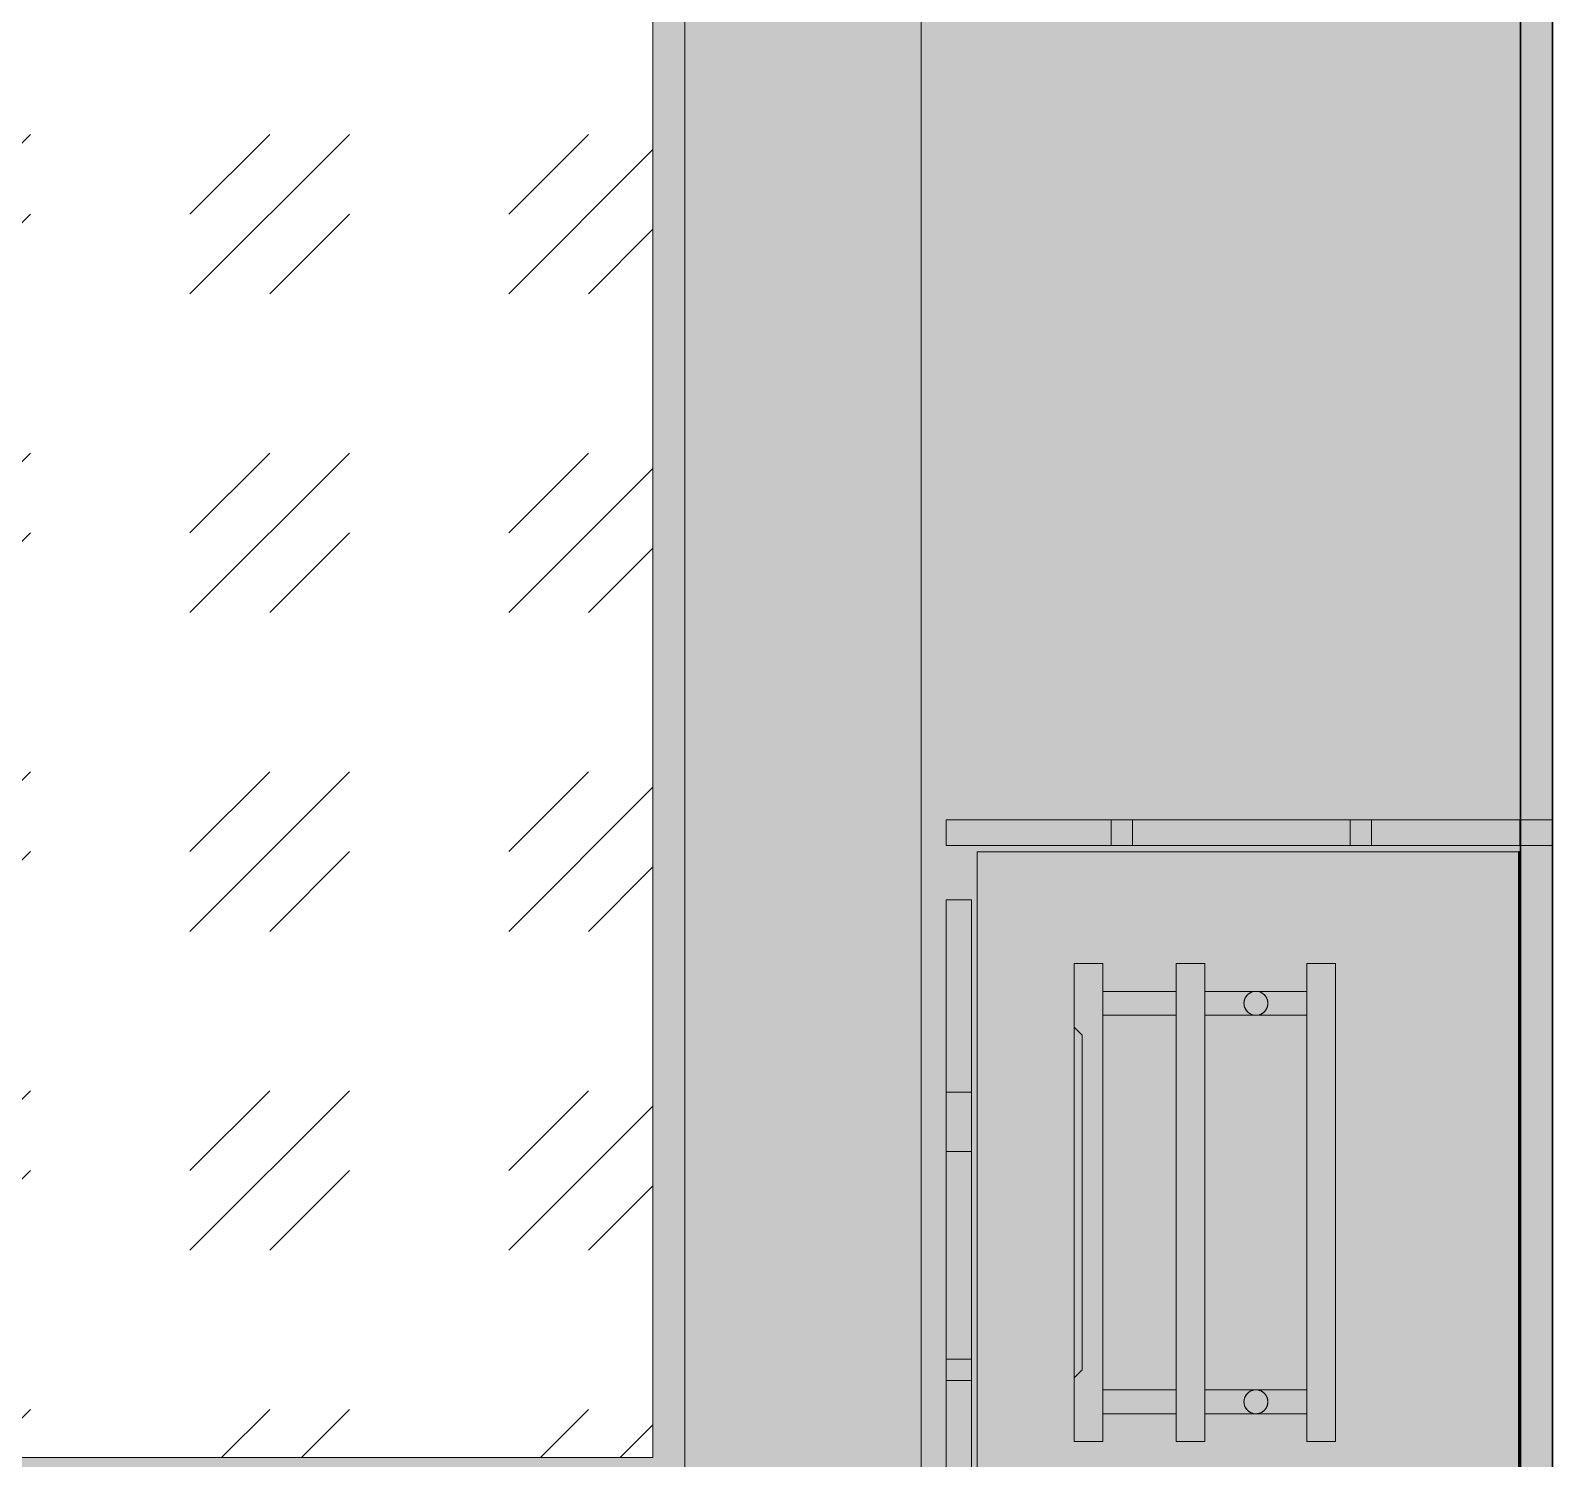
# Model space of a CAD drawing. Header units: millimetres. Extents: x 98018 to 155899, y -1987 to 21700.
# Drawn here: x 150665 to 151620, y 4319 to 5215 of the extents above; entities that cross this region are included whole.
import ezdxf

# ---------------------------------------------------------------- set-up
doc = ezdxf.new("R2010")
doc.units = ezdxf.units.MM
for name, color, linetype, lineweight, true_color in [('A-WALL-5', 7, 'Continuous', 30, 0x3c3c3c), ('A-WALL-FNSH-3', 7, 'Continuous', 30, 0x3c3c3c), ('I-FURN-11', 7, 'Continuous', 9, 0xa1a1a1), ('I-FURN-12', 7, 'Continuous', 9, 0x949494), ('I-FURN-4', 7, 'Continuous', 9, 0xc0c0c0), ('I-WALL-1', 7, 'Continuous', 9, 0x787878)]:
    doc.layers.add(name, color=color, linetype=linetype, lineweight=lineweight, true_color=true_color)
for name, color, linetype, lineweight in [('A-WALL-PATT', 7, 'Continuous', 9), ('I-FURN', 7, 'Continuous', 9), ('I-WALL', 7, 'Continuous', 9), ('M-EQPM', 7, 'Continuous', 9), ('Знаки', 7, 'Continuous', 9), ('Знаки-1', 7, 'Continuous', 18)]:
    doc.layers.add(name, color=color, linetype=linetype, lineweight=lineweight)
doc.layers.add('I-FURN-10', color=7, linetype='Continuous', lineweight=9, true_color=0x303030, transparency=0.7)
doc.layers.add('M-EQPM-1', color=7, linetype='Continuous', lineweight=9, true_color=0xe6e6e6, transparency=0.7)

# ---------------------------------------------------------------- blocks, each defined once
blk = doc.blocks.new('Зеркало обычное - 5_3-V63-Развертка 2_49-4')
at = {"layer": 'I-FURN'}
h = blk.add_hatch(dxfattribs=at)
h.set_pattern_fill('FP_28', color=256, style=0, pattern_type=2)
h.set_pattern_definition([(45, (20765.22, 4250), (-199.9995, 0), [141.421, -141.421]), (45, (20815.22, 4250), (-199.9995, 0), [70.711, -212.132]), (45, (20765.22, 4300), (-199.9995, 0), [70.711, -212.132])])
h.paths.add_polyline_path([(20585.62, 4320), (20585.62, 6280), (19625.62, 6280), (19625.62, 4320), (20437.86, 4320)])
at = {"layer": 'I-FURN-10'}
h = blk.add_hatch(color=256, dxfattribs=at)
h.paths.add_polyline_path([(19606.62, 4300), (20605.62, 4300), (20605.62, 6300), (19606.62, 6299.98), (19606.62, 4300.02)])
h.paths.add_polyline_path([(20189.23, 4320), (19625.62, 4320), (19625.62, 6280), (20585.62, 6280), (20585.62, 4320), (20437.86, 4320)])
at = {"layer": 'I-FURN-11'}
for p, q in [((20585.62, 6280), (20585.62, 4320)), ((20585.62, 4320), (20585.62, 6280)), ((19625.62, 4320), (20585.62, 4320)), ((19625.62, 4320), (20585.62, 4320))]:
    blk.add_line(p, q, dxfattribs=at)
at = {"layer": 'I-FURN-12'}
blk.add_line((20605.62, 6300), (20605.62, 4300), dxfattribs=at)
at = {"layer": 'I-FURN-4'}
for p, q in [((20605.62, 4300), (20605.62, 6300)), ((20585.62, 4320), (20585.62, 6280)), ((20585.62, 6280), (20585.62, 4320)), ((20585.62, 4320), (19625.62, 4320)), ((20585.62, 4320), (19625.62, 4320))]:
    blk.add_line(p, q, dxfattribs=at)
blk = doc.blocks.new('radiator_prado_classic_z_tip_30_po exemplyaru - Classic Z Тип 30-300-31189091-Развертка 2_49-4')
at = {"layer": 'M-EQPM-1'}
for points in [[(20850, 4330), (20868, 4330), (20868, 4630), (20850, 4630), (20850, 4590), (20855, 4585), (20855, 4375), (20850, 4370), (20850, 4347.05)], [(20932, 4330), (20932, 4630), (20914, 4630), (20914, 4330)], [(21014, 4330), (21014, 4630), (20996, 4630), (20996, 4330)], [(20971.23, 4603.03), (20971.34, 4603.81), (20971.24, 4603.06)], [(20969.36, 4599.77), (20969.95, 4600.52), (20969.41, 4599.84)], [(20850, 4370), (20855, 4375), (20855, 4585), (20850, 4590), (20850, 4377.57)], [(20969.36, 4349.77), (20969.95, 4350.52), (20969.41, 4349.84)], [(20971.23, 4353.03), (20971.34, 4353.81), (20971.24, 4353.06)]]:
    blk.add_hatch(color=256, dxfattribs=at).paths.add_polyline_path(points)
h = blk.add_hatch(color=256, dxfattribs=at)
h.paths.add_polyline_path([(20868, 4605), (20914, 4605), (20914, 4612.5), (20868, 4612.24), (20868, 4606.42)])
h.paths.add_polyline_path([(20964, 4612.5), (20932, 4612.24), (20932, 4605), (20956.5, 4605), (20957.04, 4607.65), (20957.97, 4609.38), (20959.33, 4610.81), (20960.58, 4611.63), (20962.26, 4612.27), (20962.56, 4612.36)])
h.paths.add_polyline_path([(20971.5, 4605), (20996, 4605), (20996, 4612.5), (20965.94, 4612.24), (20968.47, 4610.98), (20969.95, 4609.48), (20970.79, 4608.04), (20971.34, 4606.19)])
h.paths.add_polyline_path([(20970.5, 4605), (20971.5, 4605), (20971.22, 4607), (20969.95, 4609.46), (20968.42, 4610.98), (20966.85, 4611.87), (20965.06, 4612.36), (20962.93, 4612.36), (20961.15, 4611.87), (20959.36, 4610.81), (20958.56, 4610.12), (20957.43, 4608.56), (20956.69, 4606.42), (20956.77, 4605), (20969.95, 4605)])
h = blk.add_hatch(color=256, dxfattribs=at)
h.paths.add_polyline_path([(20914, 4597.5), (20914, 4605), (20868, 4605), (20868, 4597.5), (20909.9, 4597.5)])
h.paths.add_polyline_path([(20970.49, 4601.25), (20969.81, 4600.33), (20970.49, 4601.25)])
h.paths.add_polyline_path([(20971.23, 4603.03), (20971.23, 4603), (20971.23, 4603.02)])
h.paths.add_polyline_path([(20964, 4597.5), (20996, 4597.76), (20996, 4605), (20932, 4605), (20932, 4597.5), (20962.56, 4597.5)])
h.paths.add_polyline_path([(20956.77, 4603.03), (20956.76, 4603.06), (20956.77, 4603.04)])
h.paths.add_polyline_path([(20958.64, 4599.77), (20957.97, 4600.62), (20958.59, 4599.84)])
h = blk.add_hatch(color=256, dxfattribs=at)
h.paths.add_polyline_path([(20971.23, 4606.97), (20971.23, 4607), (20971.23, 4606.98)])
h.paths.add_polyline_path([(20970.49, 4608.75), (20969.81, 4609.67), (20970.49, 4608.75)])
h = blk.add_hatch(color=256, dxfattribs=at)
h.paths.add_polyline_path([(20868, 4355), (20914, 4355), (20914, 4362.5), (20868, 4362.24), (20868, 4356.94)])
h.paths.add_polyline_path([(20957.51, 4358.75), (20957.97, 4359.38), (20957.51, 4358.76)])
h.paths.add_polyline_path([(20956.77, 4356.97), (20957.04, 4357.65), (20956.77, 4356.98)])
h.paths.add_polyline_path([(20966.01, 4355), (20996, 4355), (20996, 4362.5), (20932, 4362.24), (20932, 4355), (20965.94, 4355)])
h = blk.add_hatch(color=256, dxfattribs=at)
h.paths.add_polyline_path([(20970.49, 4351.25), (20969.81, 4350.33), (20970.49, 4351.24)])
h.paths.add_polyline_path([(20971.23, 4353.03), (20971.23, 4353), (20971.23, 4353.02)])
h.paths.add_polyline_path([(20962.56, 4347.5), (20996, 4347.76), (20996, 4355), (20932, 4355), (20932, 4347.5), (20962.06, 4347.5)])
h.paths.add_polyline_path([(20879.87, 4347.5), (20914, 4347.76), (20914, 4355), (20868, 4355), (20868, 4347.5)])
h.paths.add_polyline_path([(20956.77, 4353.03), (20956.75, 4353.06), (20956.77, 4353.04)])
h.paths.add_polyline_path([(20958.64, 4349.77), (20957.97, 4350.62), (20958.59, 4349.84)])
h = blk.add_hatch(color=256, dxfattribs=at)
h.paths.add_polyline_path([(20971.23, 4356.97), (20971.23, 4357), (20971.23, 4356.98)])
h.paths.add_polyline_path([(20970.49, 4358.75), (20969.81, 4359.67), (20970.49, 4358.76)])
at = {"layer": 'M-EQPM'}
for p, q in [((20850, 4630), (20868, 4630)), ((20868, 4630), (20850, 4630)), ((20850, 4330), (20850, 4630)), ((20850, 4630), (20850, 4590)), ((20868, 4630), (20868, 4612.5)), ((20868, 4630), (20868, 4330)), ((20932, 4630), (20914, 4630)), ((20914, 4630), (20932, 4630)), ((20914, 4612.5), (20914, 4630)), ((20914, 4330), (20914, 4630)), ((20932, 4612.5), (20932, 4630)), ((20932, 4630), (20932, 4330)), ((21014, 4630), (20996, 4630)), ((20996, 4630), (21014, 4630)), ((20996, 4612.5), (20996, 4630)), ((20996, 4330), (20996, 4630)), ((21014, 4330), (21014, 4630)), ((21014, 4630), (21014, 4330)), ((20914, 4612.5), (20868, 4612.5)), ((20914, 4612.5), (20868, 4612.5)), ((20868, 4612.5), (20868, 4611.5)), ((20868, 4608.75), (20868, 4612.5)), ((20868, 4612.5), (20868, 4605)), ((20868, 4605), (20868, 4612.5)), ((20868, 4612.24), (20868, 4597.76)), ((20868, 4611.5), (20868, 4610.3)), ((20868, 4610.3), (20868, 4605)), ((20868, 4605), (20868, 4608.75)), ((20868, 4605), (20868, 4597.5)), ((20868, 4597.5), (20868, 4605)), ((20868, 4605), (20868, 4597.5)), ((20868, 4599.7), (20868, 4605)), ((20914, 4612.5), (20914, 4610.3)), ((20914, 4605), (20914, 4612.5)), ((20914, 4612.5), (20914, 4608.75)), ((20914, 4605), (20914, 4612.5)), ((20914, 4597.76), (20914, 4612.24)), ((20914, 4610.3), (20914, 4605)), ((20914, 4608.75), (20914, 4606.94)), ((20914, 4606.94), (20914, 4605)), ((20914, 4605), (20914, 4601.25)), ((20914, 4601.25), (20914, 4605)), ((20914, 4605), (20914, 4597.5)), ((20914, 4597.5), (20914, 4605)), ((20996, 4612.5), (20932, 4612.5)), ((20996, 4612.5), (20932, 4612.5)), ((20932, 4610.3), (20932, 4612.5)), ((20932, 4612.5), (20932, 4605)), ((20932, 4610.3), (20932, 4612.5)), ((20932, 4612.5), (20932, 4605)), ((20932, 4597.76), (20932, 4612.24)), ((20932, 4605), (20932, 4610.3)), ((20932, 4605), (20932, 4610.3)), ((20932, 4598.5), (20932, 4605)), ((20932, 4605), (20932, 4597.5)), ((20932, 4597.5), (20932, 4605)), ((20932, 4605), (20932, 4597.5)), ((20996, 4612.5), (20996, 4605)), ((20996, 4605), (20996, 4612.5)), ((20996, 4612.5), (20996, 4605)), ((20996, 4605), (20996, 4612.5)), ((20996, 4597.76), (20996, 4612.24)), ((20996, 4605), (20996, 4597.76)), ((20996, 4603.06), (20996, 4605)), ((20996, 4605), (20996, 4597.5)), ((20996, 4597.5), (20996, 4605)), ((20868, 4597.5), (20868, 4599.7)), ((20868, 4597.5), (20914, 4597.5)), ((20868, 4597.5), (20914, 4597.5)), ((20868, 4597.5), (20868, 4362.5)), ((20914, 4601.25), (20914, 4599.7)), ((20914, 4599.7), (20914, 4601.25)), ((20914, 4599.7), (20914, 4597.5)), ((20914, 4598.5), (20914, 4599.7)), ((20914, 4597.76), (20914, 4598.5)), ((20914, 4597.5), (20914, 4597.76)), ((20914, 4362.5), (20914, 4597.5)), ((20932, 4597.76), (20932, 4598.5)), ((20932, 4597.5), (20932, 4597.76)), ((20932, 4597.5), (20996, 4597.5)), ((20932, 4597.5), (20996, 4597.5)), ((20932, 4362.5), (20932, 4597.5)), ((20996, 4601.25), (20996, 4603.06)), ((20996, 4597.5), (20996, 4601.25)), ((20996, 4597.76), (20996, 4597.5)), ((20996, 4362.5), (20996, 4597.5)), ((20850, 4370), (20850, 4590)), ((20850, 4590), (20850, 4370)), ((20850, 4370), (20850, 4590)), ((20850, 4590), (20850, 4370)), ((20850, 4370), (20850, 4590)), ((20850, 4590), (20850, 4370)), ((20850, 4370), (20850, 4590)), ((20850, 4590), (20850, 4370)), ((20850, 4370), (20850, 4590)), ((20850, 4590), (20850, 4370)), ((20850, 4370), (20850, 4590)), ((20850, 4590), (20850, 4370)), ((20850, 4370), (20850, 4590)), ((20850, 4590), (20850, 4370)), ((20850, 4370), (20850, 4590)), ((20850, 4590), (20850, 4370)), ((20850, 4370), (20850, 4590)), ((20850, 4590), (20850, 4370)), ((20850, 4370), (20850, 4590)), ((20850, 4590), (20850, 4370)), ((20850, 4370), (20850, 4590)), ((20850, 4590), (20850, 4370)), ((20850, 4370), (20850, 4590)), ((20850, 4590), (20850, 4370)), ((20850, 4370), (20850, 4590)), ((20850, 4590), (20850, 4370)), ((20850, 4370), (20850, 4590)), ((20850, 4590), (20850, 4370)), ((20850, 4370), (20850, 4590)), ((20850, 4590), (20850, 4370)), ((20850, 4370), (20850, 4590)), ((20850, 4590), (20850, 4370)), ((20850, 4590), (20850, 4370)), ((20850, 4590), (20855, 4585)), ((20850, 4590), (20855, 4585)), ((20850, 4590), (20855, 4585)), ((20850, 4590), (20855, 4585)), ((20850, 4590), (20855, 4585)), ((20850, 4590), (20855, 4585)), ((20850, 4590), (20855, 4585)), ((20850, 4590), (20855, 4585)), ((20850, 4590), (20855, 4585)), ((20850, 4590), (20855, 4585)), ((20850, 4590), (20855, 4585)), ((20850, 4590), (20855, 4585)), ((20850, 4590), (20855, 4585)), ((20850, 4590), (20855, 4585)), ((20850, 4590), (20855, 4585)), ((20850, 4590), (20855, 4585)), ((20850, 4590), (20855, 4585)), ((20850, 4590), (20855, 4585)), ((20850, 4590), (20855, 4585)), ((20850, 4590), (20855, 4585)), ((20850, 4590), (20855, 4585)), ((20850, 4590), (20855, 4585)), ((20850, 4590), (20855, 4585)), ((20850, 4590), (20855, 4585)), ((20850, 4590), (20855, 4585)), ((20850, 4590), (20855, 4585)), ((20850, 4590), (20855, 4585)), ((20850, 4590), (20855, 4585)), ((20850, 4590), (20855, 4585)), ((20850, 4590), (20855, 4585)), ((20850, 4590), (20855, 4585)), ((20850, 4590), (20855, 4585)), ((20855, 4375), (20855, 4585)), ((20855, 4585), (20855, 4375)), ((20855, 4375), (20855, 4585)), ((20855, 4585), (20855, 4375)), ((20855, 4375), (20855, 4585)), ((20855, 4585), (20855, 4375)), ((20855, 4375), (20855, 4585)), ((20855, 4585), (20855, 4375)), ((20855, 4375), (20855, 4585)), ((20855, 4585), (20855, 4375)), ((20855, 4375), (20855, 4585)), ((20855, 4585), (20855, 4375)), ((20855, 4375), (20855, 4585)), ((20855, 4585), (20855, 4375)), ((20855, 4375), (20855, 4585)), ((20855, 4585), (20855, 4375)), ((20855, 4375), (20855, 4585)), ((20855, 4585), (20855, 4375)), ((20855, 4375), (20855, 4585)), ((20855, 4585), (20855, 4375)), ((20855, 4375), (20855, 4585)), ((20855, 4585), (20855, 4375)), ((20855, 4375), (20855, 4585)), ((20855, 4585), (20855, 4375)), ((20855, 4375), (20855, 4585)), ((20855, 4585), (20855, 4375)), ((20855, 4375), (20855, 4585)), ((20855, 4585), (20855, 4375)), ((20855, 4375), (20855, 4585)), ((20855, 4585), (20855, 4375)), ((20855, 4375), (20855, 4585)), ((20855, 4585), (20855, 4375)), ((20855, 4375), (20850, 4370)), ((20850, 4370), (20855, 4375)), ((20855, 4375), (20850, 4370)), ((20850, 4370), (20855, 4375)), ((20855, 4375), (20850, 4370)), ((20850, 4370), (20855, 4375)), ((20855, 4375), (20850, 4370)), ((20850, 4370), (20855, 4375)), ((20855, 4375), (20850, 4370)), ((20850, 4370), (20855, 4375)), ((20855, 4375), (20850, 4370)), ((20850, 4370), (20855, 4375)), ((20855, 4375), (20850, 4370)), ((20850, 4370), (20855, 4375)), ((20855, 4375), (20850, 4370)), ((20850, 4370), (20855, 4375)), ((20855, 4375), (20850, 4370)), ((20850, 4370), (20855, 4375)), ((20855, 4375), (20850, 4370)), ((20850, 4370), (20855, 4375)), ((20855, 4375), (20850, 4370)), ((20850, 4370), (20855, 4375)), ((20855, 4375), (20850, 4370)), ((20850, 4370), (20855, 4375)), ((20855, 4375), (20850, 4370)), ((20850, 4370), (20855, 4375)), ((20855, 4375), (20850, 4370)), ((20850, 4370), (20855, 4375)), ((20855, 4375), (20850, 4370)), ((20850, 4370), (20855, 4375)), ((20855, 4375), (20850, 4370)), ((20850, 4370), (20855, 4375)), ((20850, 4370), (20850, 4330)), ((20914, 4362.5), (20868, 4362.5)), ((20914, 4362.5), (20868, 4362.5)), ((20868, 4362.5), (20868, 4355)), ((20868, 4355), (20868, 4362.5)), ((20868, 4362.5), (20868, 4355)), ((20868, 4355), (20868, 4362.5)), ((20868, 4362.24), (20868, 4347.76)), ((20868, 4355), (20868, 4353.06)), ((20868, 4347.5), (20868, 4355)), ((20868, 4355), (20868, 4347.76)), ((20868, 4347.5), (20868, 4355)), ((20914, 4362.5), (20914, 4355)), ((20914, 4355), (20914, 4362.5)), ((20914, 4362.5), (20914, 4362.24)), ((20914, 4355), (20914, 4362.5)), ((20914, 4362.24), (20914, 4360.3)), ((20914, 4347.76), (20914, 4362.24)), ((20914, 4360.3), (20914, 4358.75)), ((20914, 4358.75), (20914, 4355)), ((20914, 4355), (20914, 4348.5)), ((20914, 4347.5), (20914, 4355)), ((20914, 4355), (20914, 4347.76)), ((20914, 4347.5), (20914, 4355)), ((20996, 4362.5), (20932, 4362.5)), ((20996, 4362.5), (20932, 4362.5)), ((20932, 4356.94), (20932, 4362.5)), ((20932, 4362.5), (20932, 4355)), ((20932, 4361.5), (20932, 4362.5)), ((20932, 4362.5), (20932, 4355)), ((20932, 4347.76), (20932, 4362.24)), ((20932, 4355), (20932, 4361.5)), ((20932, 4355), (20932, 4356.94)), ((20932, 4351.25), (20932, 4355)), ((20932, 4355), (20932, 4347.5)), ((20932, 4347.76), (20932, 4355)), ((20932, 4355), (20932, 4347.5)), ((20996, 4362.5), (20996, 4356.94)), ((20996, 4355), (20996, 4362.5)), ((20996, 4362.5), (20996, 4358.75)), ((20996, 4355), (20996, 4362.5)), ((20996, 4347.76), (20996, 4362.24)), ((20996, 4358.75), (20996, 4355)), ((20996, 4356.94), (20996, 4355)), ((20996, 4355), (20996, 4347.5)), ((20996, 4347.5), (20996, 4355)), ((20996, 4355), (20996, 4353.06)), ((20996, 4347.5), (20996, 4355)), ((20868, 4353.06), (20868, 4348.5)), ((20868, 4348.5), (20868, 4347.76)), ((20868, 4347.76), (20868, 4347.5)), ((20868, 4347.76), (20868, 4347.5)), ((20868, 4347.5), (20914, 4347.5)), ((20868, 4347.5), (20914, 4347.5)), ((20868, 4347.5), (20868, 4330)), ((20914, 4348.5), (20914, 4347.5)), ((20914, 4347.76), (20914, 4347.5)), ((20914, 4330), (20914, 4347.5)), ((20932, 4347.5), (20932, 4351.25)), ((20932, 4347.5), (20932, 4347.76)), ((20932, 4347.5), (20996, 4347.5)), ((20932, 4347.5), (20996, 4347.5)), ((20932, 4330), (20932, 4347.5)), ((20996, 4353.06), (20996, 4347.76)), ((20996, 4347.76), (20996, 4347.5)), ((20996, 4330), (20996, 4347.5)), ((20850, 4330), (20868, 4330)), ((20868, 4330), (20850, 4330)), ((20932, 4330), (20914, 4330)), ((20914, 4330), (20932, 4330)), ((21014, 4330), (20996, 4330)), ((20996, 4330), (21014, 4330))]:
    blk.add_line(p, q, dxfattribs=at)
for centre, start, end in [((20964, 4605), 0, 180), ((20964, 4605), 165, 180), ((20964, 4605), 180, 0), ((20964, 4605), 180, 195), ((20964, 4605), 150, 164.50283), ((20964, 4605), 136.38153, 149.93705), ((20964, 4605), 121.696, 135), ((20964, 4605), 117.26079, 120), ((20964, 4605), 107.50913, 117.26079), ((20964, 4605), 90, 107.50913), ((20964, 4605), 72.49087, 90), ((20964, 4605), 62.73921, 72.49087), ((20964, 4605), 60, 62.73921), ((20964, 4605), 45, 58.304), ((20964, 4605), 38.85736, 43.61847), ((20964, 4605), 30.06295, 36.85329), ((20964, 4605), 15.49717, 30), ((20964, 4605), 11.00762, 15), ((20964, 4605), 345, 0), ((20964, 4605), 0, 9.22099), ((20964, 4605), 195.49717, 210), ((20964, 4605), 210.06295, 223.61847), ((20964, 4605), 225, 238.304), ((20964, 4605), 240, 242.73921), ((20964, 4605), 242.73921, 252.49087), ((20964, 4605), 252.49087, 285), ((20964, 4605), 285, 287.50913), ((20964, 4605), 287.50913, 297.26079), ((20964, 4605), 297.26079, 300), ((20964, 4605), 301.696, 315), ((20964, 4605), 316.38153, 321.14264), ((20964, 4605), 323.14671, 329.93705), ((20964, 4605), 330, 344.50283), ((20964, 4355), 90, 270), ((20964, 4355), 165, 180), ((20964, 4355), 180, 195), ((20964, 4355), 150, 164.49794), ((20964, 4355), 136.37895, 149.93487), ((20964, 4355), 121.68165, 135), ((20964, 4355), 117.28226, 120), ((20964, 4355), 107.49554, 117.28226), ((20964, 4355), 105.00484, 107.49554), ((20964, 4355), 90.00451, 103.42927), ((20964, 4355), 78.93893, 90), ((20964, 4355), 270, 90), ((20964, 4355), 75.00451, 78.8756), ((20964, 4355), 72.47896, 75), ((20964, 4355), 62.76012, 72.47896), ((20964, 4355), 60.00484, 62.76012), ((20964, 4355), 45.00563, 58.29213), ((20964, 4355), 38.85736, 43.62105), ((20964, 4355), 30.06513, 36.85329), ((20964, 4355), 15.50206, 30), ((20964, 4355), 0, 15), ((20964, 4355), 345, 0), ((20964, 4355), 195.50206, 210), ((20964, 4355), 210.06513, 223.62105), ((20964, 4355), 225, 238.31835), ((20964, 4355), 240, 242.71774), ((20964, 4355), 242.71774, 252.50446), ((20964, 4355), 252.50446, 254.99516), ((20964, 4355), 256.57073, 269.99549), ((20964, 4355), 270, 284.99549), ((20964, 4355), 285, 287.52104), ((20964, 4355), 287.52104, 297.23988), ((20964, 4355), 297.23988, 299.99516), ((20964, 4355), 301.70787, 314.99437), ((20964, 4355), 316.37895, 321.14264), ((20964, 4355), 323.14671, 329.93487), ((20964, 4355), 330, 344.49794)]:
    blk.add_arc(centre, 7.5, start, end, dxfattribs=at)
for points, knots in [([(20956.77, 4607), (20956.73, 4606.84), (20956.65, 4606.52), (20956.54, 4605.86), (20956.5, 4605.35), (20956.5, 4605)], [0.8571429, 0.8571429, 0.8571429, 0.8571429, 0.8928571, 0.9285714, 1, 1, 1, 1]), ([(20956.77, 4607), (20956.73, 4606.84), (20956.66, 4606.52), (20956.55, 4605.86), (20956.51, 4605.35), (20956.5, 4605)], [0.8571429, 0.8571429, 0.8571429, 0.8571429, 0.8928571, 0.9285714, 1, 1, 1, 1]), ([(20956.5, 4605), (20956.5, 4604.65), (20956.54, 4604.14), (20956.65, 4603.48), (20956.73, 4603.16), (20956.77, 4603)], [0, 0, 0, 0, 0.0714286, 0.1071429, 0.1428571, 0.1428571, 0.1428571, 0.1428571]), ([(20956.5, 4605), (20956.51, 4604.65), (20956.55, 4604.14), (20956.66, 4603.48), (20956.73, 4603.16), (20956.77, 4603)], [0, 0, 0, 0, 0.0714286, 0.1071429, 0.1428571, 0.1428571, 0.1428571, 0.1428571]), ([(20964, 4612.5), (20963.52, 4612.5), (20962.55, 4612.41), (20961.37, 4612.06), (20960.57, 4611.68), (20960.13, 4611.43), (20959.79, 4611.21), (20959.47, 4610.98), (20959.16, 4610.73), (20958.85, 4610.46), (20958.65, 4610.26), (20958.56, 4610.16)], [0, 0, 0, 0, 0.1428571, 0.2857143, 0.3571429, 0.3928571, 0.4285714, 0.4642857, 0.5, 0.5357143, 0.5714286, 0.5714286, 0.5714286, 0.5714286]), ([(20959.8, 4611.21), (20959.69, 4611.14), (20959.47, 4610.98), (20959.16, 4610.73), (20958.9, 4610.51), (20958.76, 4610.37), (20958.72, 4610.32)], [0.4285714, 0.4285714, 0.4285714, 0.4285714, 0.4642857, 0.5, 0.5357143, 0.5520145, 0.5520145, 0.5520145, 0.5520145]), ([(20961.15, 4611.94), (20960.92, 4611.84), (20960.57, 4611.68), (20960.12, 4611.43), (20959.9, 4611.28), (20959.8, 4611.21)], [0.2857143, 0.2857143, 0.2857143, 0.2857143, 0.3571429, 0.3928571, 0.4285714, 0.4285714, 0.4285714, 0.4285714]), ([(20969.44, 4610.16), (20969.35, 4610.26), (20969.15, 4610.46), (20968.74, 4610.82), (20968.32, 4611.14), (20967.87, 4611.43), (20967.43, 4611.68), (20966.63, 4612.06), (20965.45, 4612.41), (20964.48, 4612.5), (20964, 4612.5)], [0.4285714, 0.4285714, 0.4285714, 0.4285714, 0.4642857, 0.5, 0.5714286, 0.6071429, 0.6428571, 0.7142857, 0.8571429, 1, 1, 1, 1]), ([(20968.2, 4611.21), (20968.1, 4611.28), (20967.88, 4611.43), (20967.43, 4611.68), (20967.08, 4611.84), (20966.85, 4611.94)], [0.5714286, 0.5714286, 0.5714286, 0.5714286, 0.6071429, 0.6428571, 0.7142857, 0.7142857, 0.7142857, 0.7142857]), ([(20969.28, 4610.32), (20969.24, 4610.37), (20969.1, 4610.51), (20968.83, 4610.74), (20968.61, 4610.92), (20968.48, 4611.01)], [0.44798555, 0.44798555, 0.44798555, 0.44798555, 0.46428571, 0.5, 0.54033489, 0.54033489, 0.54033489, 0.54033489]), ([(20969.84, 4609.71), (20969.8, 4609.75), (20969.67, 4609.91), (20969.54, 4610.06), (20969.44, 4610.16)], [0.37841743, 0.37841743, 0.37841743, 0.37841743, 0.39285714, 0.42857143, 0.42857143, 0.42857143, 0.42857143]), ([(20971.5, 4605), (20971.5, 4605.35), (20971.46, 4605.86), (20971.35, 4606.52), (20971.27, 4606.84), (20971.23, 4607)], [0, 0, 0, 0, 0.0714286, 0.1071429, 0.1428571, 0.1428571, 0.1428571, 0.1428571]), ([(20971.23, 4603), (20971.27, 4603.16), (20971.35, 4603.48), (20971.46, 4604.14), (20971.5, 4604.65), (20971.5, 4605)], [0.8571429, 0.8571429, 0.8571429, 0.8571429, 0.8928571, 0.9285714, 1, 1, 1, 1]), ([(20971.23, 4603), (20971.27, 4603.16), (20971.34, 4603.48), (20971.45, 4604.14), (20971.49, 4604.65), (20971.5, 4605)], [0.8571429, 0.8571429, 0.8571429, 0.8571429, 0.8928571, 0.9285714, 1, 1, 1, 1]), ([(20971.5, 4605), (20971.49, 4605.35), (20971.46, 4605.76), (20971.4, 4606.15), (20971.39, 4606.22)], [0, 0, 0, 0, 0.07142857, 0.0851518, 0.0851518, 0.0851518, 0.0851518]), ([(20958.56, 4599.84), (20958.65, 4599.74), (20958.85, 4599.54), (20959.26, 4599.18), (20959.68, 4598.86), (20960.13, 4598.57), (20960.57, 4598.32), (20961.37, 4597.94), (20962.55, 4597.59), (20963.52, 4597.5), (20964, 4597.5)], [0.4285714, 0.4285714, 0.4285714, 0.4285714, 0.4642857, 0.5, 0.5714286, 0.6071429, 0.6428571, 0.7142857, 0.8571429, 1, 1, 1, 1]), ([(20958.72, 4599.68), (20958.76, 4599.63), (20958.9, 4599.49), (20959.26, 4599.18), (20959.58, 4598.94), (20959.8, 4598.79)], [0.4479855, 0.4479855, 0.4479855, 0.4479855, 0.4642857, 0.5, 0.5714286, 0.5714286, 0.5714286, 0.5714286]), ([(20959.8, 4598.79), (20959.9, 4598.71), (20960.12, 4598.57), (20960.57, 4598.32), (20960.92, 4598.16), (20961.15, 4598.06)], [0.5714286, 0.5714286, 0.5714286, 0.5714286, 0.6071429, 0.6428571, 0.7142857, 0.7142857, 0.7142857, 0.7142857]), ([(20964, 4597.5), (20964.48, 4597.5), (20965.45, 4597.59), (20966.63, 4597.94), (20967.43, 4598.32), (20967.87, 4598.57), (20968.21, 4598.79), (20968.53, 4599.02), (20968.84, 4599.27), (20969.15, 4599.54), (20969.35, 4599.74), (20969.44, 4599.84)], [0, 0, 0, 0, 0.1428571, 0.2857143, 0.3571429, 0.3928571, 0.4285714, 0.4642857, 0.5, 0.5357143, 0.5714286, 0.5714286, 0.5714286, 0.5714286]), ([(20966.85, 4598.06), (20967.08, 4598.16), (20967.43, 4598.32), (20967.88, 4598.57), (20968.1, 4598.71), (20968.2, 4598.79)], [0.2857143, 0.2857143, 0.2857143, 0.2857143, 0.3571429, 0.3928571, 0.4285714, 0.4285714, 0.4285714, 0.4285714]), ([(20968.53, 4599.02), (20968.63, 4599.1), (20968.84, 4599.27), (20969.1, 4599.49), (20969.24, 4599.63), (20969.28, 4599.68)], [0.46428571, 0.46428571, 0.46428571, 0.46428571, 0.5, 0.53571429, 0.55201445, 0.55201445, 0.55201445, 0.55201445]), ([(20969.44, 4599.84), (20969.54, 4599.94), (20969.67, 4600.09), (20969.8, 4600.25), (20969.84, 4600.29)], [0.57142857, 0.57142857, 0.57142857, 0.57142857, 0.60714286, 0.62158257, 0.62158257, 0.62158257, 0.62158257]), ([(20956.5, 4355), (20956.51, 4355.35), (20956.54, 4355.86), (20956.66, 4356.52), (20956.73, 4356.84), (20956.77, 4357)], [0, 0, 0, 0, 0.0714286, 0.1071429, 0.1428571, 0.1428571, 0.1428571, 0.1428571]), ([(20956.77, 4357), (20956.73, 4356.84), (20956.66, 4356.52), (20956.55, 4355.86), (20956.51, 4355.35), (20956.5, 4355)], [0.8571429, 0.8571429, 0.8571429, 0.8571429, 0.8928571, 0.9285714, 1, 1, 1, 1]), ([(20956.77, 4353), (20956.73, 4353.16), (20956.66, 4353.48), (20956.54, 4354.14), (20956.51, 4354.65), (20956.5, 4355)], [0.8571429, 0.8571429, 0.8571429, 0.8571429, 0.8928571, 0.9285714, 1, 1, 1, 1]), ([(20956.5, 4355), (20956.51, 4354.65), (20956.55, 4354.14), (20956.66, 4353.48), (20956.73, 4353.16), (20956.77, 4353)], [0, 0, 0, 0, 0.0714286, 0.1071429, 0.1428571, 0.1428571, 0.1428571, 0.1428571]), ([(20958.56, 4360.16), (20958.65, 4360.26), (20958.85, 4360.46), (20959.26, 4360.82), (20959.69, 4361.14), (20960.12, 4361.43), (20960.57, 4361.68), (20961.32, 4362.03), (20961.97, 4362.23), (20962.39, 4362.33)], [0.4285714, 0.4285714, 0.4285714, 0.4285714, 0.4642857, 0.5, 0.5714286, 0.6071429, 0.6428571, 0.7142857, 0.8406874, 0.8406874, 0.8406874, 0.8406874]), ([(20959.8, 4361.21), (20959.69, 4361.14), (20959.47, 4360.98), (20959.16, 4360.73), (20958.9, 4360.51), (20958.76, 4360.37), (20958.72, 4360.32)], [0.4285714, 0.4285714, 0.4285714, 0.4285714, 0.4642857, 0.5, 0.5357143, 0.5520145, 0.5520145, 0.5520145, 0.5520145]), ([(20961.15, 4361.94), (20960.92, 4361.84), (20960.57, 4361.68), (20960.12, 4361.43), (20959.9, 4361.28), (20959.8, 4361.21)], [0.2857143, 0.2857143, 0.2857143, 0.2857143, 0.3571429, 0.3928571, 0.4285714, 0.4285714, 0.4285714, 0.4285714]), ([(20965.6, 4362.33), (20966.02, 4362.23), (20966.68, 4362.03), (20967.43, 4361.68), (20967.88, 4361.43), (20968.2, 4361.21), (20968.53, 4360.98), (20968.84, 4360.73), (20969.15, 4360.46), (20969.35, 4360.26), (20969.44, 4360.16)], [0.1593126, 0.1593126, 0.1593126, 0.1593126, 0.2857143, 0.3571429, 0.3928571, 0.4285714, 0.4642857, 0.5, 0.5357143, 0.5714286, 0.5714286, 0.5714286, 0.5714286]), ([(20968.2, 4361.21), (20968.1, 4361.28), (20967.88, 4361.43), (20967.43, 4361.68), (20967.08, 4361.84), (20966.85, 4361.94)], [0.5714286, 0.5714286, 0.5714286, 0.5714286, 0.6071429, 0.6428571, 0.7142857, 0.7142857, 0.7142857, 0.7142857]), ([(20969.28, 4360.32), (20969.24, 4360.37), (20969.1, 4360.51), (20968.83, 4360.74), (20968.61, 4360.92), (20968.48, 4361.01)], [0.44798555, 0.44798555, 0.44798555, 0.44798555, 0.46428571, 0.5, 0.54033489, 0.54033489, 0.54033489, 0.54033489]), ([(20969.84, 4359.71), (20969.8, 4359.75), (20969.67, 4359.91), (20969.54, 4360.06), (20969.44, 4360.16)], [0.37841743, 0.37841743, 0.37841743, 0.37841743, 0.39285714, 0.42857143, 0.42857143, 0.42857143, 0.42857143]), ([(20971.23, 4357), (20971.27, 4356.84), (20971.34, 4356.52), (20971.45, 4355.86), (20971.49, 4355.35), (20971.5, 4355)], [0.8571429, 0.8571429, 0.8571429, 0.8571429, 0.8928571, 0.9285714, 1, 1, 1, 1]), ([(20971.5, 4355), (20971.49, 4355.35), (20971.45, 4355.86), (20971.34, 4356.52), (20971.27, 4356.84), (20971.23, 4357)], [0, 0, 0, 0, 0.0714286, 0.1071429, 0.1428571, 0.1428571, 0.1428571, 0.1428571]), ([(20971.5, 4355), (20971.49, 4354.65), (20971.45, 4354.14), (20971.34, 4353.48), (20971.27, 4353.16), (20971.23, 4353)], [0, 0, 0, 0, 0.0714286, 0.1071429, 0.1428571, 0.1428571, 0.1428571, 0.1428571]), ([(20971.23, 4353), (20971.27, 4353.16), (20971.34, 4353.48), (20971.45, 4354.14), (20971.49, 4354.65), (20971.5, 4355)], [0.8571429, 0.8571429, 0.8571429, 0.8571429, 0.8928571, 0.9285714, 1, 1, 1, 1]), ([(20964, 4347.5), (20963.51, 4347.5), (20962.56, 4347.59), (20961.37, 4347.94), (20960.57, 4348.32), (20960.12, 4348.57), (20959.79, 4348.79), (20959.47, 4349.02), (20959.16, 4349.27), (20958.85, 4349.54), (20958.65, 4349.74), (20958.56, 4349.84)], [0, 0, 0, 0, 0.1428571, 0.2857143, 0.3571429, 0.3928571, 0.4285714, 0.4642857, 0.5, 0.5357143, 0.5714286, 0.5714286, 0.5714286, 0.5714286]), ([(20958.72, 4349.68), (20958.76, 4349.63), (20958.9, 4349.49), (20959.26, 4349.18), (20959.58, 4348.94), (20959.8, 4348.79)], [0.4479855, 0.4479855, 0.4479855, 0.4479855, 0.4642857, 0.5, 0.5714286, 0.5714286, 0.5714286, 0.5714286]), ([(20959.8, 4348.79), (20959.9, 4348.71), (20960.12, 4348.57), (20960.57, 4348.32), (20960.92, 4348.16), (20961.15, 4348.06)], [0.5714286, 0.5714286, 0.5714286, 0.5714286, 0.6071429, 0.6428571, 0.7142857, 0.7142857, 0.7142857, 0.7142857]), ([(20969.44, 4349.84), (20969.35, 4349.74), (20969.15, 4349.54), (20968.74, 4349.18), (20968.31, 4348.86), (20967.88, 4348.57), (20967.43, 4348.32), (20966.63, 4347.94), (20965.44, 4347.59), (20964.48, 4347.5), (20964, 4347.5)], [0.4285714, 0.4285714, 0.4285714, 0.4285714, 0.4642857, 0.5, 0.5714286, 0.6071429, 0.6428571, 0.7142857, 0.8571429, 1, 1, 1, 1]), ([(20966.85, 4348.06), (20967.08, 4348.16), (20967.43, 4348.32), (20967.88, 4348.57), (20968.1, 4348.71), (20968.2, 4348.79)], [0.2857143, 0.2857143, 0.2857143, 0.2857143, 0.3571429, 0.3928571, 0.4285714, 0.4285714, 0.4285714, 0.4285714]), ([(20968.53, 4349.02), (20968.63, 4349.1), (20968.84, 4349.27), (20969.1, 4349.49), (20969.24, 4349.63), (20969.28, 4349.68)], [0.46428571, 0.46428571, 0.46428571, 0.46428571, 0.5, 0.53571429, 0.55201445, 0.55201445, 0.55201445, 0.55201445]), ([(20969.44, 4349.84), (20969.54, 4349.94), (20969.67, 4350.09), (20969.8, 4350.25), (20969.84, 4350.29)], [0.57142857, 0.57142857, 0.57142857, 0.57142857, 0.60714286, 0.62158257, 0.62158257, 0.62158257, 0.62158257])]:
    blk.add_open_spline(points, degree=3, knots=knots, dxfattribs=at)
for points in [[(20957.51, 4608.76), (20957.43, 4608.62), (20957.29, 4608.35), (20957.09, 4607.92), (20956.91, 4607.47), (20956.82, 4607.16), (20956.77, 4607)], [(20957.51, 4608.76), (20957.43, 4608.62), (20957.29, 4608.35), (20957.09, 4607.92), (20956.91, 4607.47), (20956.81, 4607.16), (20956.77, 4607)], [(20958.56, 4610.16), (20958.46, 4610.06), (20958.27, 4609.85), (20958, 4609.51), (20957.74, 4609.15), (20957.59, 4608.89), (20957.51, 4608.76)], [(20958.56, 4610.16), (20958.46, 4610.06), (20958.27, 4609.85), (20958, 4609.51), (20957.74, 4609.15), (20957.58, 4608.89), (20957.51, 4608.76)], [(20962.56, 4612.36), (20962.08, 4612.27), (20961.61, 4612.13), (20961.15, 4611.94)], [(20964, 4612.5), (20963.52, 4612.5), (20963.04, 4612.45), (20962.56, 4612.36)], [(20965.44, 4612.36), (20964.96, 4612.45), (20964.48, 4612.5), (20964, 4612.5)], [(20966.85, 4611.94), (20966.39, 4612.13), (20965.92, 4612.27), (20965.44, 4612.36)], [(20970.49, 4608.76), (20970.41, 4608.89), (20970.26, 4609.15), (20970, 4609.51), (20969.73, 4609.85), (20969.54, 4610.06), (20969.44, 4610.16)], [(20970.49, 4608.76), (20970.42, 4608.89), (20970.26, 4609.15), (20970.09, 4609.39), (20970, 4609.5)], [(20971.23, 4607), (20971.18, 4607.16), (20971.09, 4607.47), (20970.91, 4607.92), (20970.71, 4608.35), (20970.57, 4608.62), (20970.49, 4608.76)], [(20971.23, 4607), (20971.19, 4607.16), (20971.09, 4607.47), (20970.91, 4607.92), (20970.71, 4608.35), (20970.57, 4608.62), (20970.49, 4608.76)], [(20971.34, 4606.52), (20971.31, 4606.68), (20971.27, 4606.84), (20971.23, 4607)], [(20956.77, 4603), (20956.82, 4602.84), (20956.91, 4602.53), (20957.09, 4602.08), (20957.29, 4601.65), (20957.43, 4601.38), (20957.51, 4601.24)], [(20956.77, 4603), (20956.81, 4602.84), (20956.91, 4602.53), (20957.09, 4602.08), (20957.29, 4601.65), (20957.43, 4601.38), (20957.51, 4601.24)], [(20957.51, 4601.24), (20957.59, 4601.11), (20957.74, 4600.85), (20958, 4600.49), (20958.27, 4600.15), (20958.46, 4599.94), (20958.56, 4599.84)], [(20957.51, 4601.24), (20957.58, 4601.11), (20957.74, 4600.85), (20958, 4600.49), (20958.27, 4600.15), (20958.46, 4599.94), (20958.56, 4599.84)], [(20961.15, 4598.06), (20961.61, 4597.87), (20962.08, 4597.73), (20962.56, 4597.64)], [(20962.56, 4597.64), (20963.04, 4597.55), (20963.52, 4597.5), (20964, 4597.5)], [(20964, 4597.5), (20964.48, 4597.5), (20964.96, 4597.55), (20965.44, 4597.64)], [(20965.44, 4597.64), (20965.92, 4597.73), (20966.39, 4597.87), (20966.85, 4598.06)], [(20969.44, 4599.84), (20969.54, 4599.94), (20969.73, 4600.15), (20970, 4600.49), (20970.26, 4600.85), (20970.41, 4601.11), (20970.49, 4601.24)], [(20970, 4600.5), (20970.09, 4600.61), (20970.26, 4600.85), (20970.42, 4601.11), (20970.49, 4601.24)], [(20970.49, 4601.24), (20970.57, 4601.38), (20970.71, 4601.65), (20970.91, 4602.08), (20971.09, 4602.53), (20971.18, 4602.84), (20971.23, 4603)], [(20970.49, 4601.24), (20970.57, 4601.38), (20970.71, 4601.65), (20970.91, 4602.08), (20971.09, 4602.53), (20971.19, 4602.84), (20971.23, 4603)], [(20956.77, 4357), (20956.81, 4357.16), (20956.91, 4357.47), (20957.09, 4357.92), (20957.29, 4358.35), (20957.43, 4358.62), (20957.51, 4358.76)], [(20957.51, 4358.76), (20957.43, 4358.62), (20957.29, 4358.35), (20957.09, 4357.92), (20956.91, 4357.47), (20956.81, 4357.16), (20956.77, 4357)], [(20957.51, 4358.76), (20957.58, 4358.89), (20957.74, 4359.15), (20958, 4359.51), (20958.27, 4359.85), (20958.46, 4360.06), (20958.56, 4360.16)], [(20958.56, 4360.16), (20958.46, 4360.06), (20958.27, 4359.85), (20958, 4359.51), (20957.74, 4359.15), (20957.58, 4358.89), (20957.51, 4358.76)], [(20962.4, 4362.33), (20961.97, 4362.23), (20961.56, 4362.1), (20961.15, 4361.94)], [(20962.39, 4362.33), (20962.45, 4362.34), (20962.5, 4362.35), (20962.56, 4362.36)], [(20962.56, 4362.36), (20962.5, 4362.35), (20962.45, 4362.34), (20962.4, 4362.33)], [(20962.56, 4362.36), (20963.04, 4362.45), (20963.51, 4362.5), (20964, 4362.5)], [(20964, 4362.5), (20963.52, 4362.5), (20963.04, 4362.45), (20962.56, 4362.36)], [(20964, 4362.5), (20964.48, 4362.5), (20964.96, 4362.45), (20965.44, 4362.36)], [(20965.44, 4362.36), (20964.96, 4362.45), (20964.48, 4362.5), (20964, 4362.5)], [(20965.44, 4362.36), (20965.49, 4362.35), (20965.55, 4362.34), (20965.6, 4362.33)], [(20965.6, 4362.33), (20965.55, 4362.34), (20965.5, 4362.35), (20965.44, 4362.36)], [(20966.85, 4361.94), (20966.44, 4362.1), (20966.03, 4362.23), (20965.6, 4362.33)], [(20969.44, 4360.16), (20969.54, 4360.06), (20969.73, 4359.85), (20970, 4359.51), (20970.26, 4359.15), (20970.42, 4358.89), (20970.49, 4358.76)], [(20970.49, 4358.76), (20970.42, 4358.89), (20970.26, 4359.15), (20970.09, 4359.39), (20970, 4359.5)], [(20970.49, 4358.76), (20970.57, 4358.62), (20970.71, 4358.35), (20970.91, 4357.92), (20971.09, 4357.47), (20971.18, 4357.16), (20971.23, 4357)], [(20971.23, 4357), (20971.19, 4357.16), (20971.09, 4357.47), (20970.91, 4357.92), (20970.71, 4358.35), (20970.57, 4358.62), (20970.49, 4358.76)], [(20957.51, 4351.24), (20957.43, 4351.38), (20957.29, 4351.65), (20957.09, 4352.08), (20956.91, 4352.53), (20956.81, 4352.84), (20956.77, 4353)], [(20956.77, 4353), (20956.81, 4352.84), (20956.91, 4352.53), (20957.09, 4352.08), (20957.29, 4351.65), (20957.43, 4351.38), (20957.51, 4351.24)], [(20958.56, 4349.84), (20958.46, 4349.94), (20958.27, 4350.15), (20958, 4350.49), (20957.74, 4350.85), (20957.58, 4351.11), (20957.51, 4351.24)], [(20957.51, 4351.24), (20957.58, 4351.11), (20957.74, 4350.85), (20958, 4350.49), (20958.27, 4350.15), (20958.46, 4349.94), (20958.56, 4349.84)], [(20961.15, 4348.06), (20961.61, 4347.87), (20962.08, 4347.73), (20962.56, 4347.64)], [(20962.56, 4347.64), (20963.04, 4347.55), (20963.52, 4347.5), (20964, 4347.5)], [(20964, 4347.5), (20964.48, 4347.5), (20964.96, 4347.55), (20965.44, 4347.64)], [(20965.44, 4347.64), (20965.92, 4347.73), (20966.39, 4347.87), (20966.85, 4348.06)], [(20970.49, 4351.24), (20970.42, 4351.11), (20970.26, 4350.85), (20970, 4350.49), (20969.73, 4350.15), (20969.54, 4349.94), (20969.44, 4349.84)], [(20970, 4350.5), (20970.09, 4350.61), (20970.26, 4350.85), (20970.42, 4351.11), (20970.49, 4351.24)], [(20971.23, 4353), (20971.18, 4352.84), (20971.09, 4352.53), (20970.91, 4352.08), (20970.71, 4351.65), (20970.57, 4351.38), (20970.49, 4351.24)], [(20970.49, 4351.24), (20970.57, 4351.38), (20970.71, 4351.65), (20970.91, 4352.08), (20971.09, 4352.53), (20971.19, 4352.84), (20971.23, 4353)]]:
    blk.add_open_spline(points, degree=3, dxfattribs=at)
blk = doc.blocks.new('Зашивка радиатора_ с перфорацией М1_1 - Зашивка радиатора_ с перфорацией М1_1-31131234-Развертка 2_49-4')
at = {"layer": 'Знаки'}
h = blk.add_hatch(color=256, dxfattribs=at)
h.paths.add_polyline_path([(21092.04, 4704), (21129.5, 4704), (21129.5, 4720), (21036.52, 4720), (21036.52, 4704), (21090.06, 4704)])
h.paths.add_polyline_path([(20789, 4704), (20873.19, 4704), (20873.19, 4720), (20769.56, 4720), (20769.56, 4704)])
h.paths.add_polyline_path([(20886.52, 4704), (21023.19, 4704), (21023.19, 4720), (20886.52, 4720), (20886.52, 4713.22)])
for points in [[(20873.19, 4704), (20879.85, 4704), (20879.85, 4720), (20873.19, 4720), (20873.19, 4707.14)], [(20879.85, 4704), (20886.52, 4704), (20886.48, 4720), (20879.85, 4720), (20879.85, 4713.22)], [(21025.21, 4704), (21029.85, 4704), (21029.85, 4720), (21023.19, 4720), (21023.23, 4704), (21024.85, 4704)], [(21030.01, 4704), (21036.52, 4704), (21036.48, 4720), (21029.85, 4720), (21029.85, 4704)], [(21130, 4704), (21130, 4720), (21129.5, 4720), (21129.5, 4704)], [(20785.56, 4530.68), (20785.56, 4549.24), (20769.56, 4549.24), (20769.56, 4530.68)], [(20769.56, 4512.12), (20785.56, 4512.12), (20785.56, 4530.68), (20769.56, 4530.68), (20769.56, 4513.36)], [(20785.56, 4375), (20785.56, 4381.66), (20769.56, 4381.62), (20769.56, 4375), (20776.88, 4375)], [(20776.04, 4368.34), (20785.56, 4368.38), (20785.56, 4375), (20769.56, 4375), (20769.56, 4368.34), (20769.99, 4368.34)]]:
    blk.add_hatch(color=256, dxfattribs=at).paths.add_polyline_path(points)
h = blk.add_hatch(color=256, dxfattribs=at)
h.paths.add_polyline_path([(20785.56, 4300), (20785.56, 4368.34), (20769.56, 4368.34), (20769.56, 4300), (20784.03, 4300)])
h.paths.add_polyline_path([(20769.56, 4381.66), (20785.56, 4381.66), (20785.56, 4512.12), (20769.56, 4512.12), (20769.56, 4392.83)])
h.paths.add_polyline_path([(20785.56, 4549.24), (20785.56, 4670), (20769.56, 4670), (20769.56, 4549.24)])
for p, q in [((20873.23, 4720), (20879.85, 4720)), ((20879.85, 4720), (20886.48, 4720)), ((21023.23, 4720), (21029.85, 4720)), ((21029.85, 4720), (21036.48, 4720)), ((20879.85, 4704), (20873.23, 4704)), ((20886.48, 4704), (20879.85, 4704)), ((21029.85, 4704), (21023.23, 4704)), ((21036.48, 4704), (21029.85, 4704)), ((20769.56, 4530.68), (20769.56, 4549.29)), ((20785.56, 4549.29), (20785.56, 4530.68)), ((20769.56, 4512.08), (20769.56, 4530.68)), ((20785.56, 4530.68), (20785.56, 4512.08)), ((20769.56, 4375), (20769.56, 4381.62)), ((20769.56, 4368.38), (20769.56, 4375)), ((20785.56, 4381.62), (20785.56, 4375)), ((20785.56, 4375), (20785.56, 4368.38))]:
    blk.add_line(p, q, dxfattribs=at)
at = {"layer": 'Знаки-1'}
for p, q in [((20873.19, 4720), (20769.56, 4720)), ((20769.56, 4720), (20769.56, 4704)), ((20873.19, 4704), (20873.19, 4720)), ((21023.19, 4720), (20886.52, 4720)), ((20886.52, 4720), (20886.52, 4704)), ((21023.19, 4704), (21023.19, 4720)), ((21129.5, 4720), (21036.52, 4720)), ((21036.52, 4720), (21036.52, 4704)), ((21150.12, 4720), (21129.5, 4720)), ((21129.5, 4720), (21129.5, 4704)), ((21129.5, 4704), (21129.5, 4720)), ((20769.56, 4704), (20873.19, 4704)), ((20886.52, 4704), (21023.19, 4704)), ((21036.52, 4704), (21129.5, 4704)), ((21129.5, 4704), (21150.12, 4704)), ((20769.56, 4670), (20769.56, 4549.24)), ((20785.56, 4670), (20769.56, 4670)), ((20785.56, 4549.24), (20785.56, 4670)), ((20769.56, 4549.24), (20785.56, 4549.24)), ((20769.56, 4512.12), (20769.56, 4381.66)), ((20785.56, 4512.12), (20769.56, 4512.12)), ((20785.56, 4381.66), (20785.56, 4512.12)), ((20769.56, 4381.66), (20785.56, 4381.66)), ((20769.56, 4368.34), (20769.56, 4300)), ((20785.56, 4368.34), (20769.56, 4368.34)), ((20785.56, 4300), (20785.56, 4368.34)), ((20769.56, 4300), (20785.56, 4300))]:
    blk.add_line(p, q, dxfattribs=at)
blk = doc.blocks.new('Зашивка_ торцевая панель - Зашивка_ торцевая панель Т2-31135790-Развертка 2_49-4')
at = {"layer": 'Знаки'}
h = blk.add_hatch(color=256, dxfattribs=at)
h.paths.add_polyline_path([(20789, 4200), (21079, 4200), (21079, 4300), (21129, 4300), (21129, 4700), (20789, 4700), (20789, 4245.33)])
h.paths.add_polyline_path([(21014, 4330), (20996, 4330), (20996, 4347.5), (20932, 4347.5), (20932, 4330), (20914, 4330), (20914, 4347.5), (20868, 4347.5), (20868, 4330), (20850, 4330), (20850, 4630), (20868, 4630), (20868, 4612.5), (20914, 4612.5), (20914, 4630), (20932, 4630), (20932, 4612.5), (20996, 4612.5), (20996, 4630), (21014, 4630), (21014, 4347.05)])
h.paths.add_polyline_path([(20964, 4362.5), (20969.95, 4362.5), (20996, 4362.5), (20996, 4597.5), (20932, 4597.5), (20932, 4362.5), (20962.56, 4362.5)])
h.paths.add_polyline_path([(20914, 4362.5), (20914, 4597.5), (20868, 4597.5), (20868, 4362.5), (20909.9, 4362.5)])
for p, q in [((21129, 4700), (20789, 4700)), ((20789, 4700), (20789, 4650)), ((20789, 4650), (20789, 4330)), ((20789, 4330), (20789, 4200)), ((21079, 4200), (21079, 4300)), ((21079, 4300), (21129, 4300))]:
    blk.add_line(p, q, dxfattribs=at)

msp = doc.modelspace()

# ---------------------------------------------------------------- hatches: boundary and pattern name
at = {"layer": 'A-WALL-PATT'}
h = msp.add_hatch(color=256, dxfattribs=at)
h.paths.add_polyline_path([(144569.84, 4200), (144574.84, 4200), (144574.84, 6300), (145674.84, 6300), (145674.84, 4250), (151223.84, 4250), (151223.84, 8100), (144390.84, 8100), (144390.84, 4250), (144569.84, 4250)])
h.paths.add_polyline_path([(146096.46, 4300), (146076.46, 4300), (146076.46, 6300), (151075.46, 6300), (151075.46, 4300), (146815.55, 4300)])
h.paths.add_polyline_path([(144547.84, 5059), (144466.84, 5059), (144466.84, 5141), (144548.84, 5141), (144548.84, 5059)])
h.paths.add_polyline_path([(144480.84, 5060), (144547.84, 5060), (144547.84, 5140), (144467.84, 5140), (144467.84, 5060), (144479.84, 5060)])
h.paths.add_polyline_path([(144480.84, 5062), (144469.84, 5062), (144469.84, 5138), (144545.84, 5138), (144545.84, 5062), (144533.45, 5062)])
h.paths.add_polyline_path([(144479.84, 5072), (144535.84, 5072), (144535.84, 5128), (144479.84, 5128), (144479.84, 5073)])
h.paths.add_polyline_path([(144480.84, 5073), (144480.84, 5127), (144534.84, 5127), (144534.84, 5073), (144533.45, 5073)])
msp.add_hatch(color=256, dxfattribs=at).paths.add_polyline_path([(151223.84, 4200), (151224.84, 4200), (151224.84, 8100), (151223.84, 8100), (151223.84, 4200.38)])
h = msp.add_hatch(color=256, dxfattribs=at)
h.paths.add_polyline_path([(151244.84, 4200), (151258.84, 4200), (151258.84, 4700), (151599.84, 4700.15), (151599.84, 4704), (151239.4, 4704), (151239.4, 4720), (151599.84, 4720.09), (151599.84, 7200), (151598.84, 7200), (151598.84, 8100), (151224.84, 8100), (151224.84, 4200), (151241.24, 4200)])
h.paths.add_polyline_path([(151548.84, 4200), (151598.84, 4200), (151598.84, 4300), (151548.84, 4300)])
h.paths.add_polyline_path([(151244.84, 4300), (151239.4, 4300), (151239.4, 4670), (151255.4, 4670), (151255.4, 4300), (151253.86, 4300)])
at = {"layer": 'I-WALL'}
h = msp.add_hatch(color=256, dxfattribs=at)
h.paths.add_polyline_path([(151619.84, 4700), (151619.95, 4700.18), (151619.84, 4704)])
h.paths.add_polyline_path([(151619.84, 4720), (151619.95, 4720), (151619.84, 4743.74)])
at = {"layer": 'I-WALL-1'}
h = msp.add_hatch(dxfattribs=at)
h.set_pattern_fill('FP_20', color=256, style=0, pattern_type=2)
h.set_pattern_definition([(0, (130469.836, 0), (30.48, 7.62), [2.515, -20.345, 2.515, -20.345, -121.92]), (0, (130469.836, 0), (30.48, 7.62), [-45.72, 2.515, -43.205, 2.515, -20.345, -53.34]), (0, (130469.836, 0), (30.48, 7.62), [-114.3, 2.515, -12.725, 2.515, -35.585]), (120, (130481.266, 3.81), (-21.8391136, 22.5864543), [2.515, -20.345, 2.515, -20.345, -121.92]), (120, (130481.266, 3.81), (-21.8391136, 22.5864543), [-45.72, 2.515, -43.205, 2.515, -20.345, -53.34]), (120, (130481.266, 3.81), (-21.8391136, 22.5864543), [-114.3, 2.515, -12.725, 2.515, -35.585]), (240, (130485.076, 19.05), (-8.6408864, -30.2064543), [2.515, -20.345, 2.515, -20.345, -121.92]), (240, (130485.076, 19.05), (-8.6408864, -30.2064543), [-45.72, 2.515, -43.205, 2.515, -20.345, -53.34]), (240, (130485.076, 19.05), (-8.6408864, -30.2064543), [-114.3, 2.515, -12.725, 2.515, -35.585])])
h.paths.add_polyline_path([(151613.4, 4200), (151619.84, 4200), (151619.84, 8100), (151599.84, 8100), (151599.84, 4200), (151611.9, 4200)])

# ---------------------------------------------------------------- linework, layer by layer
at = {"layer": 'A-WALL-5'}
for p, q in [((151599.84, 8100.29), (151599.84, 4700)), ((151619.84, 4200), (151619.84, 8100.29))]:
    msp.add_line(p, q, dxfattribs=at)
at = {"layer": 'A-WALL-FNSH-3'}
for p, q in [((151598.84, 4700), (151598.84, 4200)), ((151599.84, 4700), (151598.84, 4700)), ((151599.84, 4200), (151599.84, 4700))]:
    msp.add_line(p, q, dxfattribs=at)
at = {"layer": 'I-WALL'}
for p, q in [((151223.84, 4200), (151223.84, 8100)), ((151619.95, 4700), (151619.84, 4700))]:
    msp.add_line(p, q, dxfattribs=at)

# ---------------------------------------------------------------- block references
at = {"layer": 'I-FURN-4'}
msp.add_blockref('Зеркало обычное - 5_3-V63-Развертка 2_49-4', (130469.84, 0), dxfattribs=at)
at = {"layer": 'M-EQPM'}
msp.add_blockref('radiator_prado_classic_z_tip_30_po exemplyaru - Classic Z Тип 30-300-31189091-Развертка 2_49-4', (130469.84, 0), dxfattribs=at)
at = {"layer": 'Знаки'}
for name in ['Зашивка радиатора_ с перфорацией М1_1 - Зашивка радиатора_ с перфорацией М1_1-31131234-Развертка 2_49-4', 'Зашивка_ торцевая панель - Зашивка_ торцевая панель Т2-31135790-Развертка 2_49-4']:
    msp.add_blockref(name, (130469.84, 0), dxfattribs=at)

doc.saveas('drawing.dxf')
